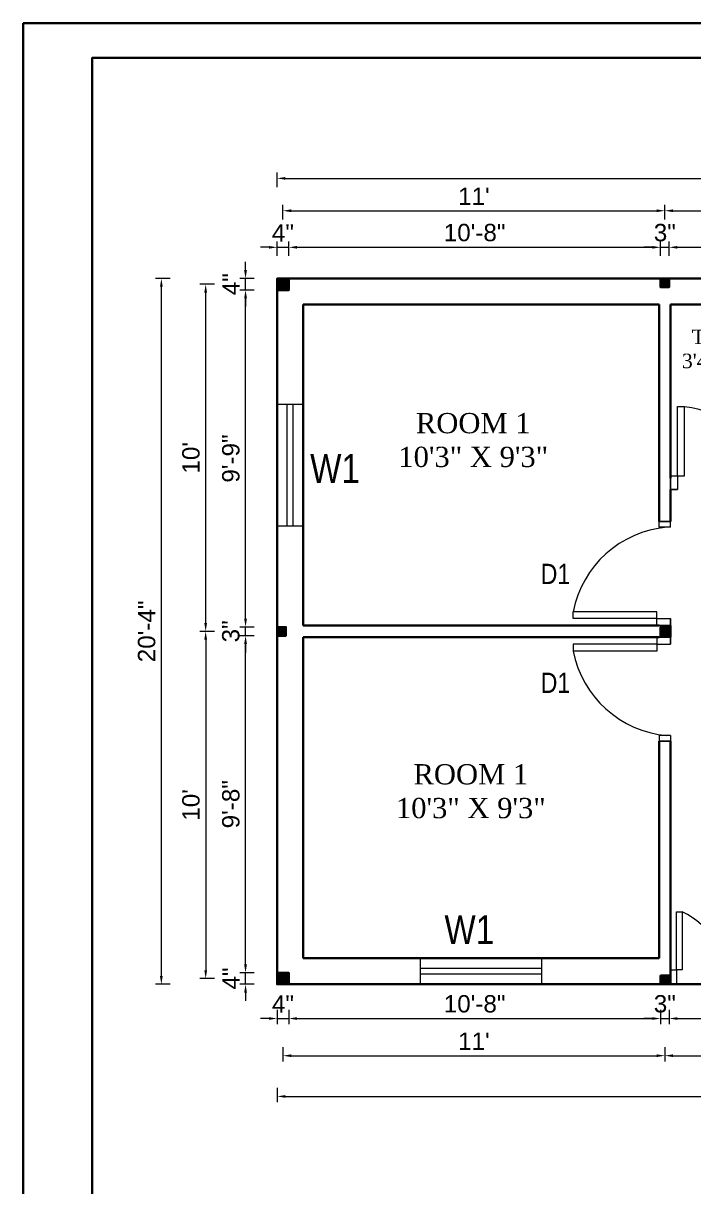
# Model space of a CAD drawing. Header units: inches. Extents: x 352731 to 371558, y -52658 to -39161.
# Drawn here: x 358986.2 to 359218, y -49353.1 to -48950.9 of the extents above; entities that cross this region are included whole.
import ezdxf

# ---------------------------------------------------------------- set-up
doc = ezdxf.new("R2010")
doc.units = ezdxf.units.IN
doc.header["$LTSCALE"] = 2
doc.header["$MEASUREMENT"] = 0
doc.header["$PDMODE"] = 34
doc.layers.get('0').update_dxf_attribs({"linetype": 'CONTINUOUS'})
doc.layers.get('DEFPOINTS').update_dxf_attribs({"color": 141, "linetype": 'CONTINUOUS'})
for name, color, linetype, lineweight in [('dimension', 160, 'CONTINUOUS', 15), ('door', 20, 'CONTINUOUS', 35), ('steps', 253, 'CONTINUOUS', 20), ('truss', 1, 'CONTINUOUS', 25)]:
    doc.layers.add(name, color=color, linetype=linetype, lineweight=lineweight)
doc.layers.add('Normal Wall', color=7, linetype='CONTINUOUS', lineweight=35, true_color=0xffaf89)
doc.styles.add('Lettring Text', font='arial.ttf')
doc.styles.get("Standard").update_dxf_attribs({"font": 'ARIALN.TTF'})
doc.dimstyles.new('Copy of Standard', dxfattribs={"dimtxt": 6, "dimasz": 2.875, "dimexe": 2, "dimexo": 4, "dimgap": 2, "dimtad": 1, "dimdec": 0, "dimrnd": 1, "dimzin": 0, "dimdsep": 46, "dimlunit": 4, "dimtxsty": 'Lettring Text', "dimcen": 0.1, "dimclrd": 7, "dimclre": 7, "dimclrt": 7, "dimazin": 0, "dimtfac": 0.645, "dimtdec": 0, "dimtmove": 1, "dimatfit": 0, "dimfxl": 3, "dimfxlon": 1, "dimtfillclr": 256, "dimtolj": 1, "dimtzin": 0, "dimlwd": -1, "dimlwe": -1, "dimarcsym": 2})
pattern_1 = [(45, (-257.22669, -20064.87034), (-0.08838834765, 0.08838834765), [])]

# ---------------------------------------------------------------- blocks, each defined once
blk = doc.blocks.new('*D542')
at = {"layer": 'DEFPOINTS', "color": 0, "ltscale": 0.3, "transparency": 16777216}
for p in [(359077.96, -49028.35), (359073.96, -49039.11), (359077.96, -49039.11)]:
    blk.add_point(p, dxfattribs=at)
at = {"layer": 'steps', "color": 7, "ltscale": 0.3, "transparency": 16777216}
for p, q in [((359071.09, -49028.35), (359068.21, -49028.35)), ((359073.96, -49031.35), (359073.96, -49026.35)), ((359073.96, -49028.35), (359077.96, -49028.35)), ((359077.96, -49031.35), (359077.96, -49026.35)), ((359080.84, -49028.35), (359083.71, -49028.35))]:
    blk.add_line(p, q, dxfattribs=at)
for points in [[(359071.09, -49027.88), (359071.09, -49028.83), (359073.96, -49028.35)], [(359080.84, -49027.88), (359080.84, -49028.83), (359077.96, -49028.35)]]:
    blk.add_solid(points, dxfattribs=at)
at = {"layer": 'steps', "color": 7, "ltscale": 0.3, "transparency": 16777216, "insert": (359075.96, -49023.35), "char_height": 6, "attachment_point": 5, "style": 'Lettring Text'}
blk.add_mtext('\\A1;4"', dxfattribs=at)
blk = doc.blocks.new('*D543')
at = {"layer": 'DEFPOINTS', "color": 0, "ltscale": 0.5, "transparency": 16777216}
for p in [(359206.46, -49028.35), (359077.96, -49039.11), (359206.46, -49039.11)]:
    blk.add_point(p, dxfattribs=at)
at = {"layer": 'steps', "color": 7, "ltscale": 0.5, "transparency": 16777216}
for p, q in [((359077.96, -49031.35), (359077.96, -49026.35)), ((359080.84, -49028.35), (359203.59, -49028.35)), ((359206.46, -49031.35), (359206.46, -49026.35))]:
    blk.add_line(p, q, dxfattribs=at)
for points in [[(359080.84, -49027.88), (359080.84, -49028.83), (359077.96, -49028.35)], [(359203.59, -49027.88), (359203.59, -49028.83), (359206.46, -49028.35)]]:
    blk.add_solid(points, dxfattribs=at)
at = {"layer": 'steps', "color": 7, "ltscale": 0.5, "transparency": 16777216, "insert": (359142.21, -49023.29), "char_height": 6, "attachment_point": 5, "style": 'Lettring Text'}
blk.add_mtext('\\A1;10\'-8"', dxfattribs=at)
blk = doc.blocks.new('*D544')
at = {"layer": 'DEFPOINTS', "color": 0, "ltscale": 0.5, "transparency": 16777216}
for p in [(359209.46, -49028.35), (359206.46, -49039.11), (359209.46, -49039.11)]:
    blk.add_point(p, dxfattribs=at)
at = {"layer": 'steps', "color": 7, "ltscale": 0.5, "transparency": 16777216}
for p, q in [((359203.59, -49028.35), (359200.71, -49028.35)), ((359206.46, -49031.35), (359206.46, -49026.35)), ((359206.46, -49028.35), (359209.46, -49028.35)), ((359209.46, -49031.35), (359209.46, -49026.35)), ((359212.34, -49028.35), (359215.21, -49028.35))]:
    blk.add_line(p, q, dxfattribs=at)
for points in [[(359203.59, -49027.88), (359203.59, -49028.83), (359206.46, -49028.35)], [(359212.34, -49027.88), (359212.34, -49028.83), (359209.46, -49028.35)]]:
    blk.add_solid(points, dxfattribs=at)
at = {"layer": 'steps', "color": 7, "ltscale": 0.5, "transparency": 16777216, "insert": (359207.96, -49023.29), "char_height": 6, "attachment_point": 5, "style": 'Lettring Text'}
blk.add_mtext('\\A1;3"', dxfattribs=at)
blk = doc.blocks.new('*D545')
at = {"layer": 'DEFPOINTS', "color": 0, "ltscale": 0.5, "transparency": 16777216}
for p in [(359250.46, -49028.35), (359209.46, -49039.11), (359250.46, -49039.11)]:
    blk.add_point(p, dxfattribs=at)
at = {"layer": 'steps', "color": 7, "ltscale": 0.5, "transparency": 16777216}
for p, q in [((359209.46, -49031.35), (359209.46, -49026.35)), ((359212.34, -49028.35), (359247.59, -49028.35)), ((359250.46, -49031.35), (359250.46, -49026.35))]:
    blk.add_line(p, q, dxfattribs=at)
for points in [[(359212.34, -49027.88), (359212.34, -49028.83), (359209.46, -49028.35)], [(359247.59, -49027.88), (359247.59, -49028.83), (359250.46, -49028.35)]]:
    blk.add_solid(points, dxfattribs=at)
at = {"layer": 'steps', "color": 7, "ltscale": 0.5, "transparency": 16777216, "insert": (359229.96, -49023.29), "char_height": 6, "attachment_point": 5, "style": 'Lettring Text'}
blk.add_mtext('\\A1;3\'-5"', dxfattribs=at)
blk = doc.blocks.new('*D549')
at = {"layer": 'DEFPOINTS', "color": 0, "ltscale": 0.5, "transparency": 16777216}
for p in [(359207.96, -49015.71), (359075.96, -49041.11), (359207.96, -49040.61)]:
    blk.add_point(p, dxfattribs=at)
at = {"layer": 'steps', "color": 7, "ltscale": 0.5, "transparency": 16777216}
for p, q in [((359075.96, -49018.71), (359075.96, -49013.71)), ((359078.84, -49015.71), (359205.09, -49015.71)), ((359207.96, -49018.71), (359207.96, -49013.71))]:
    blk.add_line(p, q, dxfattribs=at)
for points in [[(359078.84, -49015.23), (359078.84, -49016.19), (359075.96, -49015.71)], [(359205.09, -49015.23), (359205.09, -49016.19), (359207.96, -49015.71)]]:
    blk.add_solid(points, dxfattribs=at)
at = {"layer": 'steps', "color": 7, "ltscale": 0.5, "transparency": 16777216, "insert": (359141.96, -49010.7), "char_height": 6, "attachment_point": 5, "style": 'Lettring Text'}
blk.add_mtext("\\A1;11'", dxfattribs=at)
blk = doc.blocks.new('*D550')
at = {"layer": 'DEFPOINTS', "color": 0, "ltscale": 0.5, "transparency": 16777216}
for p in [(359251.96, -49015.71), (359207.96, -49040.61), (359251.96, -49040.61)]:
    blk.add_point(p, dxfattribs=at)
at = {"layer": 'steps', "color": 7, "ltscale": 0.5, "transparency": 16777216}
for p, q in [((359207.96, -49018.71), (359207.96, -49013.71)), ((359210.84, -49015.71), (359249.09, -49015.71)), ((359251.96, -49018.71), (359251.96, -49013.71))]:
    blk.add_line(p, q, dxfattribs=at)
for points in [[(359210.84, -49015.23), (359210.84, -49016.19), (359207.96, -49015.71)], [(359249.09, -49015.23), (359249.09, -49016.19), (359251.96, -49015.71)]]:
    blk.add_solid(points, dxfattribs=at)
at = {"layer": 'steps', "color": 7, "ltscale": 0.5, "transparency": 16777216, "insert": (359229.96, -49010.65), "char_height": 6, "attachment_point": 5, "style": 'Lettring Text'}
blk.add_mtext('\\A1;3\'-8"', dxfattribs=at)
blk = doc.blocks.new('*D552')
at = {"layer": 'DEFPOINTS', "color": 0, "ltscale": 0.5, "transparency": 16777216}
for p in [(359385.96, -49004.51), (359073.96, -49039.11), (359385.96, -49039.11)]:
    blk.add_point(p, dxfattribs=at)
at = {"layer": 'steps', "color": 7, "ltscale": 0.5, "transparency": 16777216}
for p, q in [((359073.96, -49007.51), (359073.96, -49002.51)), ((359076.84, -49004.51), (359383.09, -49004.51)), ((359385.96, -49007.51), (359385.96, -49002.51))]:
    blk.add_line(p, q, dxfattribs=at)
for points in [[(359076.84, -49004.03), (359076.84, -49004.99), (359073.96, -49004.51)], [(359383.09, -49004.03), (359383.09, -49004.99), (359385.96, -49004.51)]]:
    blk.add_solid(points, dxfattribs=at)
at = {"layer": 'steps', "color": 7, "ltscale": 0.5, "transparency": 16777216, "insert": (359229.96, -48999.45), "char_height": 6, "attachment_point": 5, "style": 'Lettring Text'}
blk.add_mtext("\\A1;26'", dxfattribs=at)
blk = doc.blocks.new('*D553')
at = {"layer": 'DEFPOINTS', "color": 0, "ltscale": 0.5, "transparency": 16777216}
for p in [(359073.96, -49283.11), (359077.96, -49283.11), (359077.96, -49294.94)]:
    blk.add_point(p, dxfattribs=at)
at = {"layer": 'steps', "color": 7, "ltscale": 0.5, "transparency": 16777216}
for p, q in [((359071.09, -49294.94), (359068.21, -49294.94)), ((359073.96, -49291.94), (359073.96, -49296.94)), ((359073.96, -49294.94), (359077.96, -49294.94)), ((359077.96, -49291.94), (359077.96, -49296.94)), ((359080.84, -49294.94), (359083.71, -49294.94))]:
    blk.add_line(p, q, dxfattribs=at)
for points in [[(359071.09, -49294.47), (359071.09, -49295.42), (359073.96, -49294.94)], [(359080.84, -49294.47), (359080.84, -49295.42), (359077.96, -49294.94)]]:
    blk.add_solid(points, dxfattribs=at)
at = {"layer": 'steps', "color": 7, "ltscale": 0.5, "transparency": 16777216, "insert": (359075.96, -49289.94), "char_height": 6, "attachment_point": 5, "style": 'Lettring Text'}
blk.add_mtext('\\A1;4"', dxfattribs=at)
blk = doc.blocks.new('*D554')
at = {"layer": 'DEFPOINTS', "color": 0, "ltscale": 0.5, "transparency": 16777216}
for p in [(359077.96, -49283.11), (359206.46, -49283.11), (359206.46, -49294.94)]:
    blk.add_point(p, dxfattribs=at)
at = {"layer": 'steps', "color": 7, "ltscale": 0.5, "transparency": 16777216}
for p, q in [((359077.96, -49291.94), (359077.96, -49296.94)), ((359080.84, -49294.94), (359203.59, -49294.94)), ((359206.46, -49291.94), (359206.46, -49296.94))]:
    blk.add_line(p, q, dxfattribs=at)
for points in [[(359080.84, -49294.47), (359080.84, -49295.42), (359077.96, -49294.94)], [(359203.59, -49294.47), (359203.59, -49295.42), (359206.46, -49294.94)]]:
    blk.add_solid(points, dxfattribs=at)
at = {"layer": 'steps', "color": 7, "ltscale": 0.5, "transparency": 16777216, "insert": (359142.21, -49289.88), "char_height": 6, "attachment_point": 5, "style": 'Lettring Text'}
blk.add_mtext('\\A1;10\'-8"', dxfattribs=at)
blk = doc.blocks.new('*D555')
at = {"layer": 'DEFPOINTS', "color": 0, "ltscale": 0.5, "transparency": 16777216}
for p in [(359206.46, -49283.11), (359209.46, -49283.11), (359209.46, -49294.94)]:
    blk.add_point(p, dxfattribs=at)
at = {"layer": 'steps', "color": 7, "ltscale": 0.5, "transparency": 16777216}
for p, q in [((359203.59, -49294.94), (359200.71, -49294.94)), ((359206.46, -49291.94), (359206.46, -49296.94)), ((359206.46, -49294.94), (359209.46, -49294.94)), ((359209.46, -49291.94), (359209.46, -49296.94)), ((359212.34, -49294.94), (359215.21, -49294.94))]:
    blk.add_line(p, q, dxfattribs=at)
for points in [[(359203.59, -49294.47), (359203.59, -49295.42), (359206.46, -49294.94)], [(359212.34, -49294.47), (359212.34, -49295.42), (359209.46, -49294.94)]]:
    blk.add_solid(points, dxfattribs=at)
at = {"layer": 'steps', "color": 7, "ltscale": 0.5, "transparency": 16777216, "insert": (359207.96, -49289.88), "char_height": 6, "attachment_point": 5, "style": 'Lettring Text'}
blk.add_mtext('\\A1;3"', dxfattribs=at)
blk = doc.blocks.new('*D556')
at = {"layer": 'DEFPOINTS', "color": 0, "ltscale": 0.5, "transparency": 16777216}
for p in [(359209.46, -49283.11), (359250.46, -49283.11), (359250.46, -49294.94)]:
    blk.add_point(p, dxfattribs=at)
at = {"layer": 'steps', "color": 7, "ltscale": 0.5, "transparency": 16777216}
for p, q in [((359209.46, -49291.94), (359209.46, -49296.94)), ((359212.34, -49294.94), (359247.59, -49294.94)), ((359250.46, -49291.94), (359250.46, -49296.94))]:
    blk.add_line(p, q, dxfattribs=at)
for points in [[(359212.34, -49294.47), (359212.34, -49295.42), (359209.46, -49294.94)], [(359247.59, -49294.47), (359247.59, -49295.42), (359250.46, -49294.94)]]:
    blk.add_solid(points, dxfattribs=at)
at = {"layer": 'steps', "color": 7, "ltscale": 0.5, "transparency": 16777216, "insert": (359229.96, -49289.88), "char_height": 6, "attachment_point": 5, "style": 'Lettring Text'}
blk.add_mtext('\\A1;3\'-5"', dxfattribs=at)
blk = doc.blocks.new('*D565')
at = {"layer": 'DEFPOINTS', "color": 0, "ltscale": 0.5, "transparency": 16777216}
for p in [(359063.03, -49279.11), (359073.96, -49279.11), (359073.96, -49283.11)]:
    blk.add_point(p, dxfattribs=at)
at = {"layer": 'steps', "color": 7, "ltscale": 0.5, "transparency": 16777216}
for p, q in [((359063.03, -49276.23), (359063.03, -49273.36)), ((359066.03, -49279.11), (359061.03, -49279.11)), ((359063.03, -49283.11), (359063.03, -49279.11)), ((359066.03, -49283.11), (359061.03, -49283.11)), ((359063.03, -49285.98), (359063.03, -49288.86))]:
    blk.add_line(p, q, dxfattribs=at)
for points in [[(359062.55, -49276.23), (359063.51, -49276.23), (359063.03, -49279.11)], [(359062.55, -49285.98), (359063.51, -49285.98), (359063.03, -49283.11)]]:
    blk.add_solid(points, dxfattribs=at)
at = {"layer": 'steps', "color": 7, "ltscale": 0.5, "transparency": 16777216, "insert": (359058.03, -49281.11), "char_height": 6, "attachment_point": 5, "rotation": 90, "style": 'Lettring Text'}
blk.add_mtext('\\A1;4"', dxfattribs=at)
blk = doc.blocks.new('*D566')
at = {"layer": 'DEFPOINTS', "color": 0, "ltscale": 0.5, "transparency": 16777216}
for p in [(359075.96, -49281.11), (359207.96, -49281.61), (359207.96, -49307.79)]:
    blk.add_point(p, dxfattribs=at)
at = {"layer": 'steps', "color": 7, "ltscale": 0.5, "transparency": 16777216}
for p, q in [((359075.96, -49304.79), (359075.96, -49309.79)), ((359207.96, -49304.79), (359207.96, -49309.79)), ((359078.84, -49307.79), (359205.09, -49307.79))]:
    blk.add_line(p, q, dxfattribs=at)
for points in [[(359078.84, -49307.31), (359078.84, -49308.26), (359075.96, -49307.79)], [(359205.09, -49307.31), (359205.09, -49308.26), (359207.96, -49307.79)]]:
    blk.add_solid(points, dxfattribs=at)
at = {"layer": 'steps', "color": 7, "ltscale": 0.5, "transparency": 16777216, "insert": (359141.96, -49302.77), "char_height": 6, "attachment_point": 5, "style": 'Lettring Text'}
blk.add_mtext("\\A1;11'", dxfattribs=at)
blk = doc.blocks.new('*D567')
at = {"layer": 'DEFPOINTS', "color": 0, "ltscale": 0.5, "transparency": 16777216}
for p in [(359073.96, -49283.11), (359385.96, -49283.11), (359385.96, -49321.87)]:
    blk.add_point(p, dxfattribs=at)
at = {"layer": 'steps', "color": 7, "ltscale": 0.5, "transparency": 16777216}
for p, q in [((359073.96, -49318.87), (359073.96, -49323.87)), ((359385.96, -49318.87), (359385.96, -49323.87)), ((359076.84, -49321.87), (359383.09, -49321.87))]:
    blk.add_line(p, q, dxfattribs=at)
for points in [[(359076.84, -49321.39), (359076.84, -49322.35), (359073.96, -49321.87)], [(359383.09, -49321.39), (359383.09, -49322.35), (359385.96, -49321.87)]]:
    blk.add_solid(points, dxfattribs=at)
at = {"layer": 'steps', "color": 7, "ltscale": 0.5, "transparency": 16777216, "insert": (359229.96, -49316.8), "char_height": 6, "attachment_point": 5, "style": 'Lettring Text'}
blk.add_mtext("\\A1;26'", dxfattribs=at)
blk = doc.blocks.new('*D568')
at = {"layer": 'DEFPOINTS', "color": 0, "ltscale": 0.5, "transparency": 16777216}
for p in [(359075.46, -49161.11), (359049.25, -49281.11), (359075.96, -49281.11)]:
    blk.add_point(p, dxfattribs=at)
at = {"layer": 'steps', "color": 7, "ltscale": 0.5, "transparency": 16777216}
for p, q in [((359052.25, -49161.11), (359047.25, -49161.11)), ((359049.25, -49163.98), (359049.25, -49278.23)), ((359052.25, -49281.11), (359047.25, -49281.11))]:
    blk.add_line(p, q, dxfattribs=at)
for points in [[(359048.77, -49163.98), (359049.73, -49163.98), (359049.25, -49161.11)], [(359048.77, -49278.23), (359049.73, -49278.23), (359049.25, -49281.11)]]:
    blk.add_solid(points, dxfattribs=at)
at = {"layer": 'steps', "color": 7, "ltscale": 0.5, "transparency": 16777216, "insert": (359044.18, -49221.11), "char_height": 6, "attachment_point": 5, "rotation": 90, "style": 'Lettring Text'}
blk.add_mtext("\\A1;10'", dxfattribs=at)
blk = doc.blocks.new('*D569')
at = {"layer": 'DEFPOINTS', "color": 0, "ltscale": 0.5, "transparency": 16777216}
for p in [(359033.93, -49039.11), (359073.96, -49039.11), (359073.96, -49283.11)]:
    blk.add_point(p, dxfattribs=at)
at = {"layer": 'steps', "color": 7, "ltscale": 0.5, "transparency": 16777216}
for p, q in [((359036.93, -49039.11), (359031.93, -49039.11)), ((359033.93, -49280.23), (359033.93, -49041.98)), ((359036.93, -49283.11), (359031.93, -49283.11))]:
    blk.add_line(p, q, dxfattribs=at)
for points in [[(359033.45, -49041.98), (359034.41, -49041.98), (359033.93, -49039.11)], [(359033.45, -49280.23), (359034.41, -49280.23), (359033.93, -49283.11)]]:
    blk.add_solid(points, dxfattribs=at)
at = {"layer": 'steps', "color": 7, "ltscale": 0.5, "transparency": 16777216, "insert": (359028.87, -49161.11), "char_height": 6, "attachment_point": 5, "rotation": 90, "style": 'Lettring Text'}
blk.add_mtext('\\A1;20\'-4"', dxfattribs=at)
blk = doc.blocks.new('*D572')
at = {"layer": 'DEFPOINTS', "color": 0, "ltscale": 0.5, "transparency": 16777216}
for p in [(359207.96, -49281.61), (359251.96, -49281.61), (359251.96, -49307.79)]:
    blk.add_point(p, dxfattribs=at)
at = {"layer": 'steps', "color": 7, "ltscale": 0.5, "transparency": 16777216}
for p, q in [((359207.96, -49304.79), (359207.96, -49309.79)), ((359251.96, -49304.79), (359251.96, -49309.79)), ((359210.84, -49307.79), (359249.09, -49307.79))]:
    blk.add_line(p, q, dxfattribs=at)
for points in [[(359210.84, -49307.31), (359210.84, -49308.26), (359207.96, -49307.79)], [(359249.09, -49307.31), (359249.09, -49308.26), (359251.96, -49307.79)]]:
    blk.add_solid(points, dxfattribs=at)
at = {"layer": 'steps', "color": 7, "ltscale": 0.5, "transparency": 16777216, "insert": (359229.96, -49302.72), "char_height": 6, "attachment_point": 5, "style": 'Lettring Text'}
blk.add_mtext('\\A1;3\'-8"', dxfattribs=at)
blk = doc.blocks.new('*D574')
at = {"layer": 'DEFPOINTS', "color": 0, "ltscale": 0.5, "transparency": 16777216}
for p in [(359063.03, -49162.61), (359073.96, -49162.61), (359073.96, -49279.11)]:
    blk.add_point(p, dxfattribs=at)
at = {"layer": 'steps', "color": 7, "ltscale": 0.5, "transparency": 16777216}
for p, q in [((359066.03, -49162.61), (359061.03, -49162.61)), ((359063.03, -49276.23), (359063.03, -49165.48)), ((359066.03, -49279.11), (359061.03, -49279.11))]:
    blk.add_line(p, q, dxfattribs=at)
for points in [[(359062.55, -49165.48), (359063.51, -49165.48), (359063.03, -49162.61)], [(359062.55, -49276.23), (359063.51, -49276.23), (359063.03, -49279.11)]]:
    blk.add_solid(points, dxfattribs=at)
at = {"layer": 'steps', "color": 7, "ltscale": 0.5, "transparency": 16777216, "insert": (359057.97, -49220.86), "char_height": 6, "attachment_point": 5, "rotation": 90, "style": 'Lettring Text'}
blk.add_mtext('\\A1;9\'-8"', dxfattribs=at)
blk = doc.blocks.new('*D575')
at = {"layer": 'DEFPOINTS', "color": 0, "ltscale": 0.5, "transparency": 16777216}
for p in [(359063.03, -49159.61), (359073.96, -49159.61), (359073.96, -49162.61)]:
    blk.add_point(p, dxfattribs=at)
at = {"layer": 'steps', "color": 7, "ltscale": 0.5, "transparency": 16777216}
for p, q in [((359063.03, -49156.73), (359063.03, -49153.86)), ((359066.03, -49159.61), (359061.03, -49159.61)), ((359063.03, -49162.61), (359063.03, -49159.61)), ((359066.03, -49162.61), (359061.03, -49162.61)), ((359063.03, -49165.48), (359063.03, -49168.36))]:
    blk.add_line(p, q, dxfattribs=at)
for points in [[(359062.55, -49156.73), (359063.51, -49156.73), (359063.03, -49159.61)], [(359062.55, -49165.48), (359063.51, -49165.48), (359063.03, -49162.61)]]:
    blk.add_solid(points, dxfattribs=at)
at = {"layer": 'steps', "color": 7, "ltscale": 0.5, "transparency": 16777216, "insert": (359057.96, -49161.11), "char_height": 6, "attachment_point": 5, "rotation": 90, "style": 'Lettring Text'}
blk.add_mtext('\\A1;3"', dxfattribs=at)
blk = doc.blocks.new('*D576')
at = {"layer": 'DEFPOINTS', "color": 0, "ltscale": 0.5, "transparency": 16777216}
for p in [(359063.03, -49043.11), (359073.96, -49043.11), (359073.96, -49159.61)]:
    blk.add_point(p, dxfattribs=at)
at = {"layer": 'steps', "color": 7, "ltscale": 0.5, "transparency": 16777216}
for p, q in [((359066.03, -49043.11), (359061.03, -49043.11)), ((359063.03, -49156.73), (359063.03, -49045.98)), ((359066.03, -49159.61), (359061.03, -49159.61))]:
    blk.add_line(p, q, dxfattribs=at)
for points in [[(359062.55, -49045.98), (359063.51, -49045.98), (359063.03, -49043.11)], [(359062.55, -49156.73), (359063.51, -49156.73), (359063.03, -49159.61)]]:
    blk.add_solid(points, dxfattribs=at)
at = {"layer": 'steps', "color": 7, "ltscale": 0.5, "transparency": 16777216, "insert": (359057.97, -49101.36), "char_height": 6, "attachment_point": 5, "rotation": 90, "style": 'Lettring Text'}
blk.add_mtext('\\A1;9\'-9"', dxfattribs=at)
blk = doc.blocks.new('*D577')
at = {"layer": 'DEFPOINTS', "color": 0, "ltscale": 0.5, "transparency": 16777216}
for p in [(359063.03, -49039.11), (359073.96, -49039.11), (359073.96, -49043.11)]:
    blk.add_point(p, dxfattribs=at)
at = {"layer": 'steps', "color": 7, "ltscale": 0.5, "transparency": 16777216}
for p, q in [((359063.03, -49036.23), (359063.03, -49033.36)), ((359066.03, -49039.11), (359061.03, -49039.11)), ((359063.03, -49043.11), (359063.03, -49039.11)), ((359066.03, -49043.11), (359061.03, -49043.11)), ((359063.03, -49045.98), (359063.03, -49048.86))]:
    blk.add_line(p, q, dxfattribs=at)
for points in [[(359062.55, -49036.23), (359063.51, -49036.23), (359063.03, -49039.11)], [(359062.55, -49045.98), (359063.51, -49045.98), (359063.03, -49043.11)]]:
    blk.add_solid(points, dxfattribs=at)
at = {"layer": 'steps', "color": 7, "ltscale": 0.5, "transparency": 16777216, "insert": (359058.03, -49041.11), "char_height": 6, "attachment_point": 5, "rotation": 90, "style": 'Lettring Text'}
blk.add_mtext('\\A1;4"', dxfattribs=at)
blk = doc.blocks.new('*D578')
at = {"layer": 'DEFPOINTS', "color": 0, "ltscale": 0.5, "transparency": 16777216}
for p in [(359049.25, -49041.11), (359075.96, -49041.11), (359075.46, -49161.11)]:
    blk.add_point(p, dxfattribs=at)
at = {"layer": 'steps', "color": 7, "ltscale": 0.5, "transparency": 16777216}
for p, q in [((359052.25, -49041.11), (359047.25, -49041.11)), ((359049.25, -49158.23), (359049.25, -49043.98)), ((359052.25, -49161.11), (359047.25, -49161.11))]:
    blk.add_line(p, q, dxfattribs=at)
for points in [[(359048.77, -49043.98), (359049.73, -49043.98), (359049.25, -49041.11)], [(359048.77, -49158.23), (359049.73, -49158.23), (359049.25, -49161.11)]]:
    blk.add_solid(points, dxfattribs=at)
at = {"layer": 'steps', "color": 7, "ltscale": 0.5, "transparency": 16777216, "insert": (359044.18, -49101.11), "char_height": 6, "attachment_point": 5, "rotation": 90, "style": 'Lettring Text'}
blk.add_mtext("\\A1;10'", dxfattribs=at)

msp = doc.modelspace()

# ---------------------------------------------------------------- hatches: boundary and pattern name
at = {"layer": 'door', "ltscale": 0.5}
h = msp.add_hatch(dxfattribs=at)
h.set_pattern_fill('ANSI31', color=256)
h.set_pattern_definition(pattern_1)
h.paths.add_polyline_path([(359073.96, -49043.11), (359077.96, -49043.11), (359077.96, -49039.11), (359073.96, -49039.11)])
h = msp.add_hatch(dxfattribs=at)
h.set_pattern_fill('ANSI31', color=256)
h.set_pattern_definition(pattern_1)
h.paths.add_polyline_path([(359206.46, -49042.11), (359209.46, -49042.11), (359209.46, -49039.11), (359206.46, -49039.11)])
h = msp.add_hatch(dxfattribs=at)
h.set_pattern_fill('ANSI31', color=256)
h.set_pattern_definition(pattern_1)
h.paths.add_polyline_path([(359073.96, -49162.61), (359076.96, -49162.61), (359076.96, -49159.61), (359073.96, -49159.61)])
h = msp.add_hatch(dxfattribs=at)
h.set_pattern_fill('ANSI31', color=256)
h.set_pattern_definition(pattern_1)
h.paths.add_polyline_path([(359206.46, -49162.61), (359209.46, -49162.61), (359209.46, -49159.61), (359206.46, -49159.61)])
h = msp.add_hatch(dxfattribs=at)
h.set_pattern_fill('ANSI31', color=256)
h.set_pattern_definition(pattern_1)
h.paths.add_polyline_path([(359077.96, -49279.11), (359073.96, -49279.11), (359073.96, -49283.11), (359077.96, -49283.11)])
h = msp.add_hatch(dxfattribs=at)
h.set_pattern_fill('ANSI31', color=256)
h.set_pattern_definition(pattern_1)
h.paths.add_polyline_path([(359206.46, -49280.11), (359206.46, -49283.11), (359209.46, -49283.11), (359209.46, -49280.11)])

# ---------------------------------------------------------------- linework, layer by layer
at = {"color": 7, "linetype": 'ByBlock', "lineweight": 5}
for p, q in [((359073.96, -49124.61), (359073.96, -49082.61)), ((359082.96, -49124.61), (359082.96, -49082.61)), ((359165.46, -49274.11), (359123.46, -49274.11)), ((359165.46, -49283.11), (359123.46, -49283.11))]:
    msp.add_line(p, q, dxfattribs=at)
at = {"layer": 'dimension', "ltscale": 7}
for p, q in [((359212.36, -49107.31), (359212.36, -49083.43)), ((359212.36, -49083.43), (359214.76, -49083.43)), ((359214.76, -49107.31), (359214.76, -49083.43)), ((359209.96, -49107.31), (359212.36, -49107.31)), ((359209.96, -49112.11), (359209.96, -49107.31)), ((359212.36, -49107.31), (359212.36, -49112.11)), ((359212.36, -49107.31), (359214.76, -49107.31)), ((359212.36, -49112.11), (359209.96, -49112.11)), ((359205.96, -49125.11), (359205.96, -49123.11)), ((359209.96, -49125.11), (359205.96, -49125.11)), ((359209.96, -49125.11), (359209.96, -49123.11)), ((359205.16, -49154.31), (359176.29, -49154.31)), ((359176.29, -49156.71), (359176.29, -49154.31)), ((359205.16, -49156.71), (359205.16, -49154.31)), ((359205.16, -49156.71), (359176.29, -49156.71)), ((359205.16, -49159.11), (359205.16, -49156.71)), ((359205.16, -49156.71), (359209.96, -49156.71)), ((359209.96, -49156.71), (359209.96, -49159.11)), ((359209.96, -49159.11), (359205.16, -49159.11)), ((359205.16, -49165.51), (359176.29, -49165.51)), ((359176.29, -49165.51), (359176.29, -49167.91)), ((359205.16, -49163.11), (359205.16, -49165.51)), ((359209.96, -49163.11), (359205.16, -49163.11)), ((359205.16, -49165.51), (359209.96, -49165.51)), ((359205.16, -49165.51), (359205.16, -49167.91)), ((359209.96, -49165.51), (359209.96, -49163.11)), ((359205.16, -49167.91), (359176.29, -49167.91)), ((359209.96, -49197.11), (359205.96, -49197.11)), ((359205.96, -49197.11), (359205.96, -49199.11)), ((359209.96, -49197.11), (359209.96, -49199.11))]:
    msp.add_line(p, q, dxfattribs=at)
for centre, radius, start, end in [((359212.3, -49109.04), 25.72, 356.0106, 84.5071), ((359211.86, -49161.2), 36.23, 95.0246, 169.0343), ((359211.86, -49161.02), 36.23, 190.9657, 264.9754)]:
    msp.add_arc(centre, radius, start, end, dxfattribs=at)
at = {"layer": 'door', "ltscale": 0.5}
for p, q in [((359073.96, -49283.11), (359073.96, -49039.11)), ((359073.96, -49039.11), (359385.96, -49039.11)), ((359082.96, -49159.11), (359082.96, -49048.11)), ((359082.96, -49048.11), (359205.96, -49048.11)), ((359205.96, -49123.11), (359205.96, -49048.11)), ((359209.96, -49048.11), (359249.96, -49048.11)), ((359209.96, -49108.11), (359209.96, -49048.11)), ((359209.96, -49123.11), (359209.96, -49112.11)), ((359082.96, -49159.11), (359205.96, -49159.11)), ((359209.96, -49159.11), (359209.96, -49163.11)), ((359082.96, -49274.11), (359082.96, -49163.11)), ((359082.96, -49163.11), (359205.96, -49163.11)), ((359205.96, -49274.11), (359205.96, -49199.11)), ((359209.96, -49274.11), (359209.96, -49199.11)), ((359082.96, -49274.11), (359205.96, -49274.11)), ((359209.96, -49283.11), (359209.96, -49274.11)), ((359073.96, -49283.11), (359385.96, -49283.11))]:
    msp.add_line(p, q, dxfattribs=at)
for points in [[(359073.96, -49039.11), (359077.96, -49039.11), (359077.96, -49043.11), (359073.96, -49043.11)], [(359206.46, -49039.11), (359209.46, -49039.11), (359209.46, -49042.11), (359206.46, -49042.11)], [(359073.96, -49159.61), (359076.96, -49159.61), (359076.96, -49162.61), (359073.96, -49162.61)], [(359206.46, -49159.61), (359209.46, -49159.61), (359209.46, -49162.61), (359206.46, -49162.61)], [(359073.96, -49279.11), (359077.96, -49279.11), (359077.96, -49283.11), (359073.96, -49283.11)], [(359206.46, -49280.11), (359209.46, -49280.11), (359209.46, -49283.11), (359206.46, -49283.11)]]:
    msp.add_lwpolyline(points, close=True, dxfattribs=at)
at = {"layer": 'Normal Wall'}
for points in [[(358986.2, -48950.9), (360044.21, -48950.9), (360044.21, -49701.43), (358986.2, -49701.43)], [(358986.2, -48950.9), (360044.21, -48950.9), (360044.21, -49701.43), (358986.2, -49701.43)], [(360032.3, -48962.81), (359010.02, -48962.81), (359010.02, -49689.52), (360032.3, -49689.52)], [(360032.3, -48962.81), (359010.02, -48962.81), (359010.02, -49689.52), (360032.3, -49689.52)]]:
    msp.add_lwpolyline(points, close=True, dxfattribs=at)
at = {"layer": 'steps', "color": 7, "lineweight": 5, "ltscale": 0.3}
for p, q in [((359073.96, -49082.61), (359082.96, -49082.61)), ((359077.46, -49124.61), (359077.46, -49082.61)), ((359079.46, -49124.61), (359079.46, -49082.61)), ((359073.96, -49124.61), (359082.96, -49124.61)), ((359123.46, -49283.11), (359123.46, -49274.11)), ((359165.46, -49283.11), (359165.46, -49274.11)), ((359165.46, -49277.61), (359123.46, -49277.61)), ((359165.46, -49279.61), (359123.46, -49279.61))]:
    msp.add_line(p, q, dxfattribs=at)
at = {"layer": 'steps', "color": 7, "ltscale": 0.3}
for p, q in [((359209.96, -49283.11), (359209.96, -49274.11)), ((359207.96, -49283.11), (359207.96, -49283.11))]:
    msp.add_line(p, q, dxfattribs=at)
for points in [[(359211.96, -49278.11), (359211.96, -49258.11), (359213.96, -49258.11), (359213.96, -49278.11)], [(359209.96, -49278.11), (359211.96, -49278.11), (359211.96, -49283.11), (359209.96, -49283.11)]]:
    msp.add_lwpolyline(points, close=True, dxfattribs=at)
at = {"layer": 'steps', "color": 7, "ltscale": 0.3, "true_color": 0xffffff}
msp.add_arc((359202.26, -49283.22), 27.7, 0.227, 65.0115, dxfattribs=at)
at = {"layer": 'truss', "ltscale": 7}
for p, q in [((359209.96, -49112.11), (359209.96, -49108.11)), ((359212.36, -49112.11), (359209.96, -49112.11)), ((359209.96, -49123.11), (359205.96, -49123.11)), ((359209.96, -49156.71), (359209.96, -49159.11)), ((359209.96, -49159.11), (359205.96, -49159.11)), ((359209.96, -49163.11), (359205.96, -49163.11)), ((359209.96, -49165.51), (359209.96, -49163.11)), ((359209.96, -49199.11), (359205.96, -49199.11))]:
    msp.add_line(p, q, dxfattribs=at)

# ---------------------------------------------------------------- texts
at = {"color": 7, "linetype": 'ByBlock', "lineweight": 5, "char_height": 10, "width": 44.1664, "attachment_point": 1}
for insert in [(359085.36, -49099.82), (359131.79, -49259.21)]:
    msp.add_mtext('W1', dxfattribs=dict(at, insert=insert))
at = {"layer": 'steps', "color": 7, "ltscale": 0.3, "width": 55.268, "attachment_point": 2}
for s, insert, char_height in [('{\\fTimes New Roman|b0|i0|c0|p18;TOILET\\P3\'4" X 5\'0"}', (359230.45, -49056.78), 5), ('{\\fTimes New Roman|b0|i0|c0|p18;ROOM 1\\P10\'3" X 9\'3"}', (359141.74, -49085.62), 7), ('{\\fTimes New Roman|b0|i0|c0|p18;ROOM 1\\P10\'3" X 9\'3"}', (359140.91, -49207.01), 7)]:
    msp.add_mtext(s, dxfattribs=dict(at, insert=insert, char_height=char_height))
at = {"layer": 'steps', "color": 7, "ltscale": 0.3, "char_height": 7, "attachment_point": 2}
for insert in [(359170.16, -49137.75), (359170.16, -49175.38)]:
    msp.add_mtext_dynamic_manual_height_columns('{\\W1;D1}', width=18.6213, gutter_width=40, heights=[0], dxfattribs=dict(at, insert=insert))

# ---------------------------------------------------------------- dimensions: what is measured, and where the dimension line sits
at = {"layer": 'steps', "ltscale": 0.5}
for base, p1, p2, picture, middle in [((359385.96, -49004.51), (359073.96, -49039.11), (359385.96, -49039.11), '*D552', (359229.96, -48999.45)), ((359207.96, -49015.71), (359075.96, -49041.11), (359207.96, -49040.61), '*D549', (359141.96, -49010.7)), ((359251.96, -49015.71), (359207.96, -49040.61), (359251.96, -49040.61), '*D550', (359229.96, -49010.65)), ((359206.46371922, -49028.35488627), (359077.96371922, -49039.10938857), (359206.46371922, -49039.10938857), '*D543', (359142.21371922, -49023.29144834)), ((359250.46, -49028.35), (359209.46, -49039.11), (359250.46, -49039.11), '*D545', (359229.96, -49023.29)), ((359207.96, -49307.79), (359075.96, -49281.11), (359207.96, -49281.61), '*D566', (359141.96, -49302.77)), ((359251.96, -49307.79), (359207.96, -49281.61), (359251.96, -49281.61), '*D572', (359229.96, -49302.72)), ((359385.96, -49321.87), (359073.96, -49283.11), (359385.96, -49283.11), '*D567', (359229.96, -49316.8)), ((359206.46371922, -49294.94448828), (359077.96371922, -49283.10938857), (359206.46371922, -49283.10938857), '*D554', (359142.21371922, -49289.88105035)), ((359250.46, -49294.94), (359209.46, -49283.11), (359250.46, -49283.11), '*D556', (359229.96, -49289.88))]:
    dim = msp.add_linear_dim(base=base, p1=p1, p2=p2, dimstyle='Copy of Standard', dxfattribs=at)
    dim.commit()
    dim.dimension.update_dxf_attribs({"geometry": picture, "text_midpoint": middle})
at = {"layer": 'steps', "color": 7, "ltscale": 0.3, "true_color": 0xffffff}
dim = msp.add_linear_dim(base=(359077.96, -49028.35), p1=(359073.96, -49039.11), p2=(359077.96, -49039.11), dimstyle='Copy of Standard', dxfattribs=at)
dim.commit()
dim.dimension.update_dxf_attribs({"geometry": '*D542', "text_midpoint": (359075.96, -49028.35), "dimtype": 160})
at = {"layer": 'steps', "ltscale": 0.5}
for base, p1, p2, picture, middle in [((359209.46, -49028.35), (359206.46, -49039.11), (359209.46, -49039.11), '*D544', (359207.96, -49028.35)), ((359077.96, -49294.94), (359073.96, -49283.11), (359077.96, -49283.11), '*D553', (359075.96, -49294.94)), ((359209.46, -49294.94), (359206.46, -49283.11), (359209.46, -49283.11), '*D555', (359207.96, -49294.94))]:
    dim = msp.add_linear_dim(base=base, p1=p1, p2=p2, dimstyle='Copy of Standard', dxfattribs=at)
    dim.commit()
    dim.dimension.update_dxf_attribs({"geometry": picture, "text_midpoint": middle, "dimtype": 160})
for base, p1, p2, picture, middle in [((359063.03, -49039.11), (359073.96, -49043.11), (359073.96, -49039.11), '*D577', (359063.03, -49041.11)), ((359063.03, -49159.61), (359073.96, -49162.61), (359073.96, -49159.61), '*D575', (359063.03, -49161.11)), ((359063.03, -49279.11), (359073.96, -49283.11), (359073.96, -49279.11), '*D565', (359063.03, -49281.11))]:
    dim = msp.add_linear_dim(base=base, p1=p1, p2=p2, angle=90, dimstyle='Copy of Standard', dxfattribs=at)
    dim.commit()
    dim.dimension.update_dxf_attribs({"geometry": picture, "text_midpoint": middle, "dimtype": 160})
for base, p1, p2, picture, middle in [((359033.93, -49039.11), (359073.96, -49283.11), (359073.96, -49039.11), '*D569', (359028.87, -49161.11)), ((359049.25, -49041.11), (359075.46, -49161.11), (359075.96, -49041.11), '*D578', (359044.18, -49101.11)), ((359063.02911083, -49043.10938857), (359073.96371922, -49159.60938857), (359073.96371922, -49043.10938857), '*D576', (359057.9656729, -49101.35938857)), ((359049.25, -49281.11), (359075.46, -49161.11), (359075.96, -49281.11), '*D568', (359044.18, -49221.11)), ((359063.02911083, -49162.60938857), (359073.96371922, -49279.10938857), (359073.96371922, -49162.60938857), '*D574', (359057.9656729, -49220.85938857))]:
    dim = msp.add_linear_dim(base=base, p1=p1, p2=p2, angle=90, dimstyle='Copy of Standard', dxfattribs=at)
    dim.commit()
    dim.dimension.update_dxf_attribs({"geometry": picture, "text_midpoint": middle})

doc.saveas('drawing.dxf')
